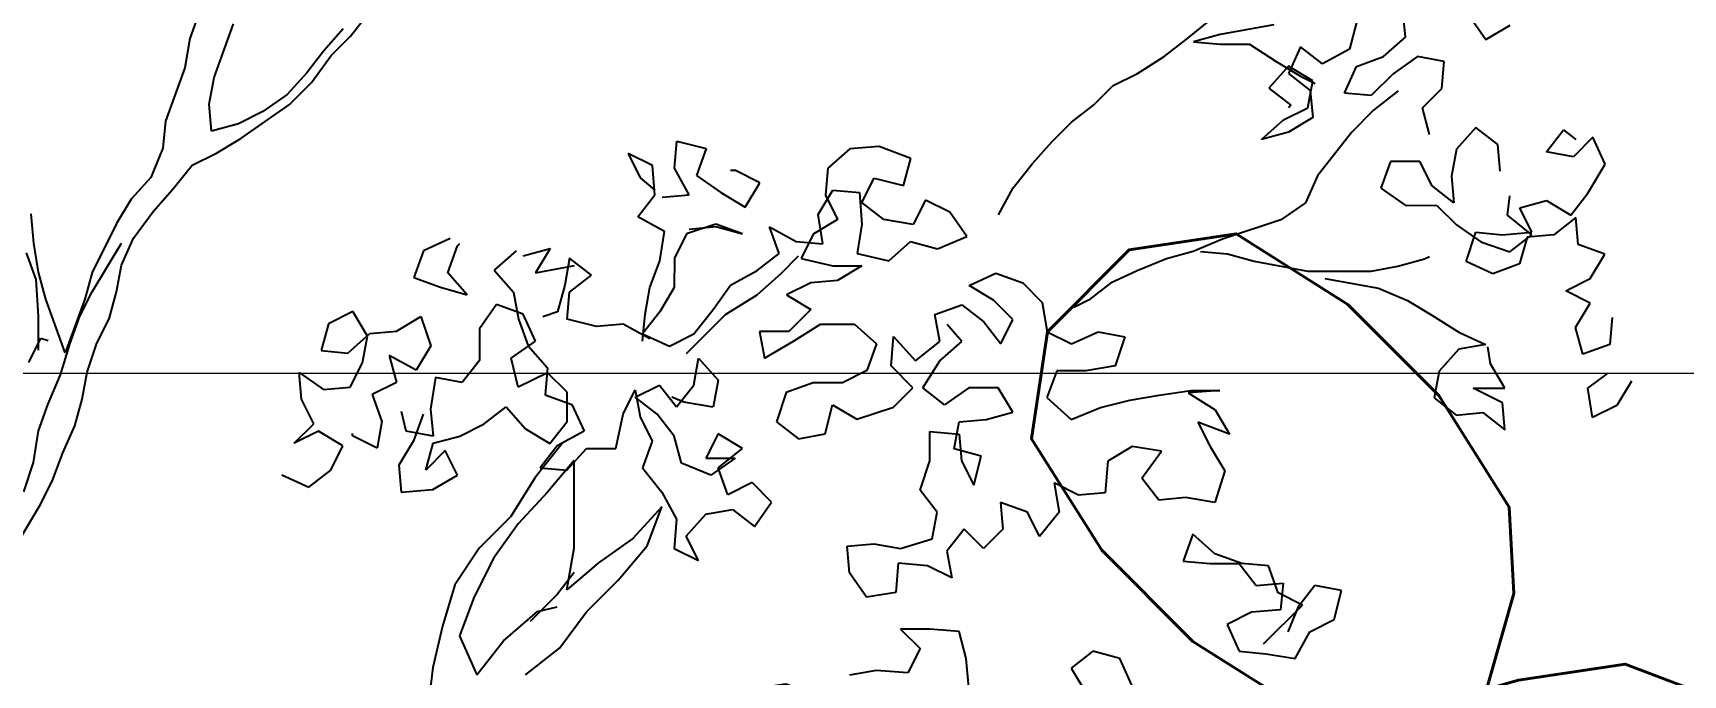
# Model space of a CAD drawing. Header units: millimetres. Extents: x 684983 to 685377, y 990360 to 990509.
# Drawn here: x 685040.803 to 685041.78, y 990417.86 to 990418.24 of the extents above; entities that cross this region are included whole.
import ezdxf

# ---------------------------------------------------------------- set-up
doc = ezdxf.new("R2010")
doc.units = ezdxf.units.MM
doc.layers.add('grid', color=8, linetype='Continuous', lineweight=9)
doc.layers.add('GRID LEVELS', color=7, linetype='Continuous', lineweight=13)
doc.layers.add('TEAK', color=7, linetype='Continuous')
doc.styles.get("Standard").update_dxf_attribs({"font": 'RomanS'})

# ---------------------------------------------------------------- blocks, each defined once
blk = doc.blocks.new('A$C25655A80')
at = {"color": 62}
for p, q in [((0.24563, 1.59361), (0.2591, 1.61091)), ((0.18604, 1.60328), (0.18218, 1.59271)), ((0.66187, 1.59323), (0.66092, 1.60381)), ((0.68687, 1.60186), (0.69359, 1.59224)), ((0.19178, 1.57732), (0.19949, 1.59846)), ((0.24275, 1.5965), (0.23505, 1.58786)), ((0.57535, 1.59235), (0.58497, 1.60003)), ((0.60997, 1.59809), (0.58881, 1.59426)), ((0.64265, 1.59902), (0.63976, 1.58845)), ((0.69359, 1.59224), (0.70321, 1.598)), ((0.18218, 1.59271), (0.18025, 1.58118)), ((0.23793, 1.58593), (0.24563, 1.59361)), ((0.5667, 1.58563), (0.57535, 1.59235)), ((0.58881, 1.59426), (0.57824, 1.59139)), ((0.57824, 1.59139), (0.58881, 1.59042)), ((0.58881, 1.59042), (0.60035, 1.59041)), ((0.60035, 1.59041), (0.61092, 1.58367)), ((0.62053, 1.58943), (0.61572, 1.57886)), ((0.62918, 1.58269), (0.62053, 1.58943)), ((0.65321, 1.58555), (0.66187, 1.59323)), ((0.23505, 1.58786), (0.22831, 1.57921)), ((0.23023, 1.57536), (0.23793, 1.58593)), ((0.55612, 1.57891), (0.5667, 1.58563)), ((0.61092, 1.58367), (0.62052, 1.57789)), ((0.63976, 1.58845), (0.62918, 1.58269)), ((0.64264, 1.58171), (0.65321, 1.58555)), ((0.66667, 1.58554), (0.65705, 1.57882)), ((0.67724, 1.58361), (0.66667, 1.58554)), ((0.67627, 1.57303), (0.67724, 1.58361)), ((0.18025, 1.58118), (0.17254, 1.56004)), ((0.18985, 1.56675), (0.19178, 1.57732)), ((0.22831, 1.57921), (0.22061, 1.57057)), ((0.5465, 1.57411), (0.55612, 1.57891)), ((0.61572, 1.58174), (0.60802, 1.57309)), ((0.62533, 1.57596), (0.61572, 1.58174)), ((0.61572, 1.57886), (0.62436, 1.57212)), ((0.62052, 1.57789), (0.62629, 1.575)), ((0.6234, 1.56539), (0.62533, 1.57596)), ((0.63782, 1.57114), (0.64264, 1.58171)), ((0.65705, 1.57882), (0.64839, 1.57017)), ((0.22061, 1.57057), (0.211, 1.56385)), ((0.22157, 1.56672), (0.23023, 1.57536)), ((0.5388, 1.56643), (0.5465, 1.57411)), ((0.60802, 1.57309), (0.61667, 1.56636)), ((0.62436, 1.57212), (0.62531, 1.56154)), ((0.64839, 1.57017), (0.63782, 1.57114)), ((0.65897, 1.57209), (0.64935, 1.56441)), ((0.66858, 1.56535), (0.67627, 1.57303)), ((0.1908, 1.55617), (0.18985, 1.56675)), ((0.211, 1.56385), (0.20138, 1.55905)), ((0.20233, 1.55328), (0.22157, 1.56672)), ((0.53014, 1.55971), (0.5388, 1.56643)), ((0.61378, 1.56059), (0.6234, 1.56539)), ((0.61667, 1.56636), (0.6157, 1.5654)), ((0.64935, 1.56441), (0.64069, 1.55576)), ((0.67145, 1.55477), (0.66858, 1.56535)), ((0.17254, 1.56004), (0.17157, 1.54946)), ((0.20138, 1.55905), (0.1908, 1.55617)), ((0.52245, 1.55202), (0.53014, 1.55971)), ((0.60512, 1.55291), (0.61378, 1.56059)), ((0.62531, 1.56154), (0.6157, 1.55578)), ((0.68972, 1.55764), (0.68202, 1.54899)), ((0.69836, 1.5509), (0.68972, 1.55764)), ((0.71759, 1.548), (0.72432, 1.55665)), ((0.72432, 1.55665), (0.72913, 1.5528)), ((0.19272, 1.54752), (0.20233, 1.55328)), ((0.37343, 1.54159), (0.37441, 1.55216)), ((0.37441, 1.55216), (0.38594, 1.54927)), ((0.45419, 1.55016), (0.44266, 1.54921)), ((0.46668, 1.54535), (0.45419, 1.55016)), ((0.51475, 1.54338), (0.52245, 1.55202)), ((0.6157, 1.55578), (0.60512, 1.55291)), ((0.64069, 1.55576), (0.62722, 1.53847)), ((0.69932, 1.54033), (0.69836, 1.5509)), ((0.73586, 1.55375), (0.72816, 1.54607)), ((0.74065, 1.54317), (0.73586, 1.55375)), ((0.17157, 1.54946), (0.16675, 1.53793)), ((0.1831, 1.54272), (0.19272, 1.54752)), ((0.35518, 1.54737), (0.35997, 1.53775)), ((0.36478, 1.54256), (0.35518, 1.54737)), ((0.38594, 1.54927), (0.38208, 1.53869)), ((0.44266, 1.54921), (0.434, 1.54153)), ((0.46379, 1.53477), (0.46668, 1.54535)), ((0.50705, 1.53377), (0.51475, 1.54338)), ((0.65606, 1.54421), (0.65221, 1.53364)), ((0.6676, 1.5442), (0.65606, 1.54421)), ((0.67239, 1.53458), (0.6676, 1.5442)), ((0.68202, 1.54899), (0.68009, 1.53842)), ((0.72816, 1.54607), (0.71759, 1.548)), ((0.73391, 1.53164), (0.74065, 1.54317)), ((0.16675, 1.53793), (0.15905, 1.52929)), ((0.1754, 1.53312), (0.1831, 1.54272)), ((0.35997, 1.53775), (0.36574, 1.53294)), ((0.36573, 1.53102), (0.36478, 1.54256)), ((0.37919, 1.53101), (0.37343, 1.54159)), ((0.38208, 1.53869), (0.39169, 1.53196)), ((0.39747, 1.5406), (0.39554, 1.54061)), ((0.40708, 1.53579), (0.39747, 1.5406)), ((0.434, 1.54153), (0.43303, 1.53096)), ((0.44744, 1.52806), (0.45226, 1.53767)), ((0.45226, 1.53767), (0.46379, 1.53477)), ((0.62722, 1.53847), (0.6224, 1.5279)), ((0.68009, 1.53842), (0.68104, 1.52785)), ((0.1677, 1.52447), (0.1754, 1.53312)), ((0.359, 1.52237), (0.36573, 1.53102)), ((0.36862, 1.53006), (0.37919, 1.53101)), ((0.39169, 1.53196), (0.4013, 1.52618)), ((0.4013, 1.52618), (0.40708, 1.53579)), ((0.43014, 1.52327), (0.43591, 1.53288)), ((0.43303, 1.53096), (0.43782, 1.52134)), ((0.43591, 1.53288), (0.44649, 1.53191)), ((0.44649, 1.53191), (0.44743, 1.51941)), ((0.50127, 1.5232), (0.50705, 1.53377)), ((0.65221, 1.53364), (0.66181, 1.5269)), ((0.68104, 1.52785), (0.67239, 1.53458)), ((0.70218, 1.52302), (0.70315, 1.53071)), ((0.72718, 1.523), (0.73391, 1.53164)), ((0.15905, 1.52929), (0.15328, 1.51968)), ((0.16, 1.5139), (0.1677, 1.52447)), ((0.45609, 1.52132), (0.44744, 1.52806)), ((0.47244, 1.529), (0.46762, 1.51939)), ((0.48205, 1.52418), (0.47244, 1.529)), ((0.48877, 1.51456), (0.48205, 1.52418)), ((0.6224, 1.5279), (0.61278, 1.52118)), ((0.66181, 1.5269), (0.67431, 1.52689)), ((0.67431, 1.52689), (0.68199, 1.51919)), ((0.70699, 1.5259), (0.71757, 1.52877)), ((0.71179, 1.51628), (0.70699, 1.5259)), ((0.71757, 1.52877), (0.72718, 1.523)), ((0.12059, 1.51202), (0.11963, 1.52355)), ((0.15328, 1.51968), (0.14365, 1.50046)), ((0.36957, 1.5166), (0.359, 1.52237)), ((0.38976, 1.51946), (0.37822, 1.51563)), ((0.37918, 1.51755), (0.38976, 1.5185)), ((0.40033, 1.51561), (0.38976, 1.51946)), ((0.38976, 1.5185), (0.40033, 1.51561)), ((0.4109, 1.51848), (0.42147, 1.5127)), ((0.41474, 1.5079), (0.4109, 1.51848)), ((0.43782, 1.52134), (0.42821, 1.51558)), ((0.43205, 1.51173), (0.43014, 1.52327)), ((0.44743, 1.51941), (0.4455, 1.50788)), ((0.46762, 1.51939), (0.45609, 1.52132)), ((0.61278, 1.52118), (0.5897, 1.51351)), ((0.68199, 1.51919), (0.6916, 1.51246)), ((0.71179, 1.51532), (0.70218, 1.52302)), ((0.7291, 1.52204), (0.72044, 1.51531)), ((0.73005, 1.51146), (0.7291, 1.52204)), ((0.1225, 1.50048), (0.12059, 1.51202)), ((0.14364, 1.49277), (0.15519, 1.51199)), ((0.15518, 1.50333), (0.16, 1.5139)), ((0.28497, 1.51379), (0.27439, 1.50899)), ((0.284, 1.50033), (0.28785, 1.5109)), ((0.28785, 1.5109), (0.28881, 1.51186)), ((0.36763, 1.50506), (0.36957, 1.5166)), ((0.37822, 1.51563), (0.3734, 1.50602)), ((0.42147, 1.5127), (0.43205, 1.51173)), ((0.42821, 1.51558), (0.42339, 1.50597)), ((0.458, 1.50498), (0.46665, 1.51266)), ((0.46665, 1.51266), (0.47723, 1.50977)), ((0.47723, 1.50977), (0.48877, 1.51456)), ((0.5897, 1.51351), (0.57816, 1.50871)), ((0.68582, 1.50477), (0.68968, 1.5163)), ((0.68968, 1.5163), (0.70025, 1.51533)), ((0.6916, 1.51246), (0.70313, 1.5086)), ((0.70025, 1.51533), (0.71179, 1.51628)), ((0.70313, 1.5086), (0.71179, 1.51532)), ((0.70987, 1.51436), (0.70697, 1.50379)), ((0.72044, 1.51531), (0.70987, 1.51436)), ((0.74062, 1.5076), (0.73005, 1.51146)), ((0.12153, 1.4976), (0.1177, 1.50818)), ((0.27439, 1.50899), (0.27054, 1.49842)), ((0.31092, 1.50896), (0.30226, 1.50128)), ((0.3138, 1.50703), (0.32438, 1.50991)), ((0.32438, 1.50991), (0.3186, 1.5003)), ((0.33207, 1.50606), (0.33013, 1.49548)), ((0.34071, 1.49932), (0.33207, 1.50606)), ((0.36378, 1.49449), (0.36763, 1.50506)), ((0.3734, 1.50602), (0.37339, 1.49448)), ((0.40608, 1.50118), (0.41474, 1.5079)), ((0.41569, 1.50021), (0.42243, 1.50693)), ((0.42339, 1.50597), (0.43588, 1.50308)), ((0.4455, 1.50788), (0.458, 1.50498)), ((0.56759, 1.50584), (0.55605, 1.50104)), ((0.57816, 1.50871), (0.56759, 1.50584)), ((0.58105, 1.50871), (0.59162, 1.50774)), ((0.59162, 1.50774), (0.60219, 1.50485)), ((0.60219, 1.50485), (0.62334, 1.50098)), ((0.65891, 1.50287), (0.66948, 1.50575)), ((0.66948, 1.50575), (0.67141, 1.50671)), ((0.69639, 1.49995), (0.68582, 1.50477)), ((0.73484, 1.498), (0.74062, 1.5076)), ((0.12248, 1.48318), (0.12153, 1.4976)), ((0.12537, 1.4899), (0.1225, 1.50048)), ((0.14365, 1.50046), (0.14075, 1.48989)), ((0.15325, 1.49276), (0.15518, 1.50333)), ((0.27054, 1.49842), (0.28111, 1.49457)), ((0.29168, 1.49167), (0.284, 1.50033)), ((0.30226, 1.50128), (0.30994, 1.49262)), ((0.3186, 1.5003), (0.32918, 1.50221)), ((0.32918, 1.50221), (0.33399, 1.50317)), ((0.33205, 1.4926), (0.34071, 1.49932)), ((0.3955, 1.49542), (0.40608, 1.50118)), ((0.40607, 1.49157), (0.41569, 1.50021)), ((0.43588, 1.50308), (0.44742, 1.50307)), ((0.44742, 1.50307), (0.4378, 1.49731)), ((0.48971, 1.49534), (0.50029, 1.50013)), ((0.50029, 1.50013), (0.51086, 1.49628)), ((0.55605, 1.50104), (0.54547, 1.49625)), ((0.62334, 1.50098), (0.64833, 1.50096)), ((0.63006, 1.49809), (0.65121, 1.49423)), ((0.64833, 1.50096), (0.65891, 1.50287)), ((0.70697, 1.50379), (0.69639, 1.49995)), ((0.72523, 1.4932), (0.73484, 1.498)), ((0.13882, 1.48316), (0.14364, 1.49277)), ((0.15036, 1.48219), (0.15325, 1.49276)), ((0.28111, 1.49457), (0.29168, 1.49167)), ((0.30994, 1.49262), (0.31186, 1.48204)), ((0.33013, 1.49548), (0.32724, 1.48491)), ((0.33108, 1.48202), (0.33205, 1.4926)), ((0.36185, 1.48392), (0.36378, 1.49449)), ((0.37339, 1.49448), (0.36762, 1.48488)), ((0.38876, 1.48582), (0.3955, 1.49542)), ((0.39357, 1.48389), (0.40607, 1.49157)), ((0.42723, 1.49636), (0.41761, 1.49156)), ((0.41761, 1.49156), (0.42722, 1.48578)), ((0.4378, 1.49731), (0.42723, 1.49636)), ((0.49932, 1.48956), (0.48971, 1.49534)), ((0.51086, 1.49628), (0.51854, 1.48858)), ((0.54547, 1.49625), (0.53681, 1.48953)), ((0.65121, 1.49423), (0.66274, 1.48941)), ((0.73484, 1.48838), (0.72523, 1.4932)), ((0.13304, 1.46875), (0.12537, 1.4899)), ((0.14075, 1.48989), (0.13304, 1.46875)), ((0.24649, 1.48499), (0.23687, 1.48019)), ((0.25225, 1.47537), (0.24649, 1.48499)), ((0.30321, 1.48782), (0.29647, 1.47821)), ((0.31378, 1.48396), (0.30321, 1.48782)), ((0.32724, 1.48491), (0.32147, 1.48299)), ((0.36762, 1.48488), (0.36088, 1.47623)), ((0.38107, 1.47621), (0.38876, 1.48582)), ((0.42722, 1.48578), (0.41856, 1.47714)), ((0.47624, 1.48381), (0.48682, 1.48765)), ((0.48682, 1.48765), (0.49546, 1.48091)), ((0.507, 1.48186), (0.49932, 1.48956)), ((0.51854, 1.48858), (0.52046, 1.47704)), ((0.53681, 1.48953), (0.53104, 1.48665)), ((0.66274, 1.48941), (0.67235, 1.48363)), ((0.72906, 1.47878), (0.73484, 1.48838)), ((0.12247, 1.46972), (0.12248, 1.48318)), ((0.13497, 1.47259), (0.13882, 1.48316)), ((0.14554, 1.47258), (0.15036, 1.48219)), ((0.23687, 1.48019), (0.23398, 1.46962)), ((0.26379, 1.47728), (0.27341, 1.48304)), ((0.27341, 1.48304), (0.27724, 1.4715)), ((0.29647, 1.47821), (0.29646, 1.46571)), ((0.31186, 1.48204), (0.31569, 1.47146)), ((0.31858, 1.47338), (0.31378, 1.48396)), ((0.34262, 1.47913), (0.33108, 1.48202)), ((0.35319, 1.48008), (0.34262, 1.47913)), ((0.36376, 1.4743), (0.35319, 1.48008)), ((0.36088, 1.47335), (0.36185, 1.48392)), ((0.37817, 1.46852), (0.39357, 1.48389)), ((0.42048, 1.47329), (0.43106, 1.48001)), ((0.43106, 1.48001), (0.44451, 1.48)), ((0.44451, 1.48), (0.45316, 1.4723)), ((0.47815, 1.47324), (0.47624, 1.48381)), ((0.48681, 1.47323), (0.48104, 1.47996)), ((0.49546, 1.48091), (0.50219, 1.47226)), ((0.50219, 1.47226), (0.507, 1.48186)), ((0.67235, 1.48363), (0.68292, 1.4769)), ((0.73193, 1.4682), (0.72906, 1.47878)), ((0.74348, 1.48261), (0.74251, 1.47204)), ((0.11862, 1.46492), (0.12344, 1.47452)), ((0.12344, 1.47452), (0.12632, 1.47356)), ((0.13111, 1.4601), (0.13497, 1.47259)), ((0.14169, 1.46105), (0.14554, 1.47258)), ((0.24455, 1.46865), (0.25321, 1.47633)), ((0.25032, 1.4648), (0.25225, 1.47537)), ((0.25321, 1.47633), (0.26379, 1.47728)), ((0.30896, 1.46666), (0.31858, 1.47338)), ((0.36088, 1.47623), (0.37145, 1.47141)), ((0.37145, 1.47141), (0.38107, 1.47621)), ((0.40702, 1.47715), (0.40893, 1.46657)), ((0.41856, 1.47714), (0.40702, 1.47715)), ((0.40893, 1.46657), (0.42048, 1.47329)), ((0.45316, 1.4723), (0.4493, 1.46173)), ((0.45892, 1.46364), (0.45989, 1.47518)), ((0.45989, 1.47518), (0.46853, 1.46556)), ((0.46853, 1.46556), (0.47815, 1.47324)), ((0.47815, 1.46555), (0.48681, 1.47323)), ((0.52046, 1.47704), (0.53006, 1.47223)), ((0.53006, 1.47223), (0.54064, 1.47703)), ((0.54064, 1.47703), (0.55121, 1.47509)), ((0.55121, 1.47509), (0.54736, 1.46356)), ((0.69348, 1.47208), (0.68291, 1.47017)), ((0.68292, 1.4769), (0.69348, 1.47208)), ((0.74251, 1.47204), (0.73193, 1.4682)), ((0.23398, 1.46962), (0.24455, 1.46865)), ((0.26089, 1.46767), (0.26377, 1.45709)), ((0.27146, 1.46189), (0.26089, 1.46767)), ((0.27724, 1.4715), (0.27146, 1.46189)), ((0.29646, 1.46571), (0.28972, 1.45707)), ((0.31183, 1.45513), (0.30896, 1.46666)), ((0.31569, 1.47146), (0.32338, 1.46281)), ((0.38105, 1.45602), (0.38298, 1.4666)), ((0.38298, 1.4666), (0.39066, 1.45794)), ((0.47141, 1.45498), (0.47815, 1.46555)), ((0.68291, 1.47017), (0.67521, 1.46152)), ((0.6954, 1.46439), (0.69445, 1.47112)), ((0.1263, 1.44857), (0.13111, 1.4601)), ((0.13976, 1.45048), (0.14169, 1.46105)), ((0.22532, 1.46097), (0.23493, 1.45423)), ((0.22627, 1.4504), (0.22532, 1.46097)), ((0.2455, 1.45519), (0.25032, 1.4648)), ((0.27915, 1.459), (0.27722, 1.44651)), ((0.28972, 1.45707), (0.27915, 1.459)), ((0.32337, 1.46088), (0.31183, 1.45513)), ((0.32338, 1.46281), (0.3224, 1.45223)), ((0.33106, 1.45319), (0.32337, 1.46088)), ((0.4493, 1.46173), (0.43969, 1.45693)), ((0.46756, 1.45498), (0.45892, 1.46364)), ((0.52429, 1.46166), (0.52043, 1.45109)), ((0.53582, 1.46165), (0.52429, 1.46166)), ((0.54736, 1.46356), (0.53582, 1.46165)), ((0.67521, 1.46152), (0.67328, 1.45095)), ((0.70116, 1.45477), (0.6954, 1.46439)), ((0.73384, 1.45474), (0.74154, 1.4605)), ((0.23493, 1.45423), (0.2455, 1.45519)), ((0.26377, 1.45709), (0.25415, 1.45229)), ((0.25415, 1.45229), (0.25799, 1.44172)), ((0.3224, 1.45223), (0.33297, 1.44838)), ((0.33105, 1.44165), (0.33106, 1.45319)), ((0.35316, 1.44451), (0.35797, 1.45412)), ((0.35797, 1.45124), (0.36759, 1.45604)), ((0.35797, 1.45412), (0.35989, 1.44355)), ((0.36759, 1.45604), (0.37431, 1.44738)), ((0.37431, 1.44738), (0.38105, 1.45602)), ((0.39066, 1.45794), (0.38873, 1.44737)), ((0.41757, 1.45311), (0.41372, 1.44157)), ((0.42815, 1.45694), (0.41757, 1.45311)), ((0.43969, 1.45693), (0.42815, 1.45694)), ((0.45987, 1.4473), (0.46756, 1.45498)), ((0.48005, 1.44824), (0.47141, 1.45498)), ((0.48967, 1.45496), (0.48005, 1.44824)), ((0.50121, 1.45495), (0.48967, 1.45496)), ((0.50697, 1.44533), (0.50121, 1.45495)), ((0.55311, 1.4501), (0.56465, 1.45201)), ((0.56465, 1.45201), (0.57715, 1.45392)), ((0.58869, 1.45391), (0.57619, 1.45296)), ((0.57619, 1.45296), (0.58676, 1.44622)), ((0.57715, 1.45392), (0.58869, 1.45391)), ((0.68866, 1.45478), (0.70116, 1.45477)), ((0.70019, 1.449), (0.68866, 1.45478)), ((0.73576, 1.4432), (0.73384, 1.45474)), ((0.75115, 1.45761), (0.74537, 1.448)), ((0.12244, 1.438), (0.1263, 1.44857)), ((0.13686, 1.43991), (0.13976, 1.45048)), ((0.23107, 1.44078), (0.22627, 1.4504)), ((0.2676, 1.43786), (0.26568, 1.44556)), ((0.27722, 1.44651), (0.27817, 1.43593)), ((0.29836, 1.44072), (0.30702, 1.44744)), ((0.30702, 1.44744), (0.3147, 1.43878)), ((0.33297, 1.44838), (0.33777, 1.4378)), ((0.36662, 1.4445), (0.35797, 1.45124)), ((0.3772, 1.4493), (0.37239, 1.45123)), ((0.38873, 1.44737), (0.3772, 1.4493)), ((0.43294, 1.43675), (0.43583, 1.44828)), ((0.43583, 1.44828), (0.44544, 1.44251)), ((0.44544, 1.44251), (0.45987, 1.4473)), ((0.52043, 1.45109), (0.53004, 1.44243)), ((0.53004, 1.44243), (0.54158, 1.44723)), ((0.54158, 1.44723), (0.55311, 1.4501)), ((0.58676, 1.44622), (0.59252, 1.4366)), ((0.67328, 1.45095), (0.68192, 1.44421)), ((0.70114, 1.43843), (0.70019, 1.449)), ((0.74537, 1.448), (0.73576, 1.4432)), ((0.13205, 1.42934), (0.13686, 1.43991)), ((0.22337, 1.4331), (0.23107, 1.44078)), ((0.25799, 1.44172), (0.25606, 1.43114)), ((0.27433, 1.44459), (0.27048, 1.43402)), ((0.28874, 1.43592), (0.29836, 1.44072)), ((0.32431, 1.433), (0.33105, 1.44165)), ((0.35026, 1.43106), (0.35316, 1.44451)), ((0.35989, 1.44355), (0.36468, 1.43393)), ((0.37334, 1.43584), (0.36662, 1.4445)), ((0.41372, 1.44157), (0.42236, 1.43484)), ((0.48388, 1.43094), (0.48582, 1.44151)), ((0.48582, 1.44151), (0.49639, 1.44246)), ((0.49639, 1.44246), (0.50697, 1.44533)), ((0.58002, 1.44142), (0.58482, 1.4318)), ((0.59252, 1.4366), (0.58002, 1.44142)), ((0.68192, 1.44421), (0.6925, 1.44516)), ((0.6925, 1.44516), (0.70114, 1.43843)), ((0.12051, 1.4255), (0.12244, 1.438)), ((0.23299, 1.43789), (0.22337, 1.4331)), ((0.2426, 1.43212), (0.23299, 1.43789)), ((0.24645, 1.43596), (0.24645, 1.43692)), ((0.25606, 1.43114), (0.24645, 1.43596)), ((0.27048, 1.43402), (0.2647, 1.42441)), ((0.27817, 1.43593), (0.2676, 1.43786)), ((0.27527, 1.42248), (0.27817, 1.43305)), ((0.27817, 1.43305), (0.28874, 1.43592)), ((0.3147, 1.43878), (0.32431, 1.433)), ((0.33777, 1.4378), (0.32719, 1.43204)), ((0.36468, 1.43393), (0.36083, 1.42336)), ((0.37621, 1.42527), (0.37334, 1.43584)), ((0.39064, 1.43679), (0.38583, 1.42718)), ((0.40025, 1.43101), (0.39064, 1.43679)), ((0.42236, 1.43484), (0.43294, 1.43675)), ((0.47427, 1.42614), (0.47428, 1.43767)), ((0.47428, 1.43767), (0.48581, 1.4367)), ((0.48581, 1.4367), (0.48676, 1.42613)), ((0.12819, 1.41876), (0.13205, 1.42934)), ((0.23778, 1.42251), (0.2426, 1.43212)), ((0.28297, 1.43016), (0.27527, 1.42248)), ((0.28777, 1.42054), (0.28297, 1.43016)), ((0.32719, 1.43204), (0.32046, 1.42339)), ((0.33392, 1.42627), (0.32333, 1.41378)), ((0.33103, 1.42242), (0.33873, 1.43107)), ((0.33388, 1.39166), (0.33392, 1.42627)), ((0.33873, 1.43107), (0.35026, 1.43106)), ((0.38583, 1.42718), (0.39736, 1.42717)), ((0.39736, 1.42717), (0.38774, 1.42045)), ((0.39063, 1.42333), (0.40025, 1.43101)), ((0.47041, 1.41461), (0.47427, 1.42614)), ((0.49446, 1.42804), (0.48388, 1.43094)), ((0.48676, 1.42613), (0.49156, 1.41651)), ((0.49156, 1.41651), (0.49446, 1.42804)), ((0.54444, 1.42607), (0.54347, 1.41358)), ((0.55406, 1.43183), (0.54444, 1.42607)), ((0.56559, 1.4299), (0.55406, 1.43183)), ((0.55789, 1.41933), (0.56559, 1.4299)), ((0.58482, 1.4318), (0.59058, 1.42219)), ((0.11665, 1.41397), (0.12051, 1.4255)), ((0.21855, 1.4206), (0.22912, 1.41579)), ((0.22912, 1.41579), (0.23778, 1.42251)), ((0.2647, 1.42441), (0.26565, 1.41383)), ((0.27815, 1.41478), (0.28777, 1.42054)), ((0.32046, 1.42339), (0.33103, 1.42242)), ((0.36083, 1.42336), (0.36851, 1.41374)), ((0.38774, 1.42045), (0.37621, 1.42527)), ((0.39447, 1.41275), (0.39063, 1.42333)), ((0.59058, 1.42219), (0.58672, 1.40969)), ((0.12338, 1.40916), (0.12819, 1.41876)), ((0.26565, 1.41383), (0.27815, 1.41478)), ((0.32333, 1.41378), (0.31178, 1.40129)), ((0.36851, 1.41374), (0.37427, 1.40316)), ((0.40408, 1.41755), (0.39447, 1.41275)), ((0.41177, 1.40985), (0.40408, 1.41755)), ((0.47713, 1.40595), (0.47041, 1.41461)), ((0.52328, 1.41744), (0.5252, 1.4059)), ((0.53289, 1.41263), (0.52328, 1.41744)), ((0.54347, 1.41358), (0.53289, 1.41263)), ((0.56461, 1.41067), (0.55789, 1.41933)), ((0.10605, 1.38033), (0.12338, 1.40916)), ((0.36851, 1.40797), (0.35696, 1.39548)), ((0.36272, 1.39259), (0.36851, 1.40797)), ((0.38581, 1.40507), (0.39638, 1.40698)), ((0.39638, 1.40698), (0.40503, 1.40025)), ((0.40503, 1.40025), (0.41177, 1.40985)), ((0.50213, 1.40977), (0.50308, 1.3992)), ((0.5127, 1.40592), (0.50213, 1.40977)), ((0.57519, 1.41163), (0.56461, 1.41067)), ((0.58672, 1.40969), (0.57519, 1.41163)), ((0.31178, 1.40129), (0.30216, 1.38784)), ((0.37427, 1.40316), (0.3733, 1.39162)), ((0.37811, 1.39643), (0.38581, 1.40507)), ((0.4752, 1.39538), (0.47713, 1.40595)), ((0.5175, 1.3963), (0.5127, 1.40592)), ((0.5252, 1.4059), (0.5175, 1.3963)), ((0.35696, 1.39548), (0.34349, 1.38588)), ((0.38291, 1.38681), (0.37811, 1.39643)), ((0.44155, 1.39252), (0.45213, 1.39347)), ((0.45213, 1.39347), (0.4627, 1.39154)), ((0.4627, 1.39154), (0.4752, 1.39538)), ((0.4877, 1.39921), (0.48096, 1.39056)), ((0.49538, 1.39151), (0.4877, 1.39921)), ((0.50308, 1.3992), (0.49538, 1.39151)), ((0.57806, 1.3972), (0.57421, 1.38663)), ((0.5867, 1.38951), (0.57806, 1.3972)), ((0.30216, 1.38784), (0.29445, 1.37247)), ((0.33099, 1.37532), (0.33388, 1.39166)), ((0.35118, 1.37915), (0.36272, 1.39259)), ((0.3733, 1.39162), (0.38291, 1.38681)), ((0.4425, 1.38195), (0.44155, 1.39252)), ((0.48096, 1.39056), (0.48288, 1.37999)), ((0.59728, 1.38565), (0.5867, 1.38951)), ((0.33388, 1.38205), (0.32714, 1.3734)), ((0.34349, 1.38588), (0.33099, 1.37532)), ((0.44922, 1.37233), (0.4425, 1.38195)), ((0.46173, 1.38577), (0.46076, 1.37424)), ((0.47327, 1.3848), (0.46173, 1.38577)), ((0.48288, 1.37999), (0.47327, 1.3848)), ((0.57421, 1.38663), (0.58478, 1.38566)), ((0.58478, 1.38566), (0.59631, 1.38565)), ((0.59631, 1.38565), (0.60304, 1.37699)), ((0.60785, 1.38468), (0.59728, 1.38565)), ((0.61168, 1.3741), (0.60785, 1.38468)), ((0.33867, 1.36666), (0.35118, 1.37915)), ((0.46076, 1.37424), (0.44922, 1.37233)), ((0.60304, 1.37699), (0.61361, 1.37795)), ((0.62129, 1.36929), (0.61168, 1.3741)), ((0.61361, 1.37795), (0.61264, 1.36737)), ((0.62611, 1.37697), (0.61937, 1.36833)), ((0.63668, 1.37504), (0.62611, 1.37697)), ((0.63378, 1.36351), (0.63668, 1.37504)), ((0.29445, 1.37247), (0.28867, 1.35709)), ((0.32714, 1.3734), (0.31655, 1.36284)), ((0.31944, 1.36668), (0.32713, 1.36859)), ((0.61264, 1.36737), (0.6011, 1.36642)), ((0.6059, 1.35392), (0.62129, 1.36929)), ((0.61937, 1.36833), (0.61552, 1.35872)), ((0.30597, 1.35516), (0.31944, 1.36668)), ((0.32808, 1.35225), (0.33867, 1.36666)), ((0.6011, 1.36642), (0.59149, 1.36162)), ((0.59149, 1.36162), (0.59628, 1.35104)), ((0.62417, 1.35871), (0.63378, 1.36351)), ((0.28867, 1.35709), (0.29539, 1.34171)), ((0.29539, 1.34171), (0.30597, 1.35516)), ((0.46267, 1.35982), (0.47035, 1.35212)), ((0.47421, 1.35981), (0.46267, 1.35982)), ((0.48574, 1.35884), (0.47421, 1.35981)), ((0.48861, 1.34826), (0.48574, 1.35884)), ((0.61839, 1.34814), (0.62417, 1.35871)), ((0.31461, 1.34169), (0.32808, 1.35225)), ((0.47035, 1.35212), (0.46554, 1.34251)), ((0.48956, 1.33672), (0.48861, 1.34826)), ((0.5386, 1.3511), (0.52995, 1.34438)), ((0.54918, 1.3482), (0.5386, 1.3511)), ((0.55397, 1.33763), (0.54918, 1.3482)), ((0.59628, 1.35104), (0.60686, 1.35007)), ((0.60686, 1.35007), (0.61839, 1.34814)), ((0.45304, 1.34349), (0.44247, 1.34157)), ((0.46554, 1.34251), (0.45304, 1.34349)), ((0.52995, 1.34438), (0.53571, 1.33476))]:
    blk.add_line(p, q, dxfattribs=at)
for p, q in [((0.32912, 1.433), (0.31853, 1.41955)), ((0.31853, 1.41955), (0.3089, 1.40418)), ((0.3089, 1.40418), (0.29639, 1.39169)), ((0.29639, 1.39169), (0.28677, 1.37728)), ((0.28677, 1.37728), (0.28195, 1.36095)), ((0.28195, 1.36095), (0.27809, 1.34461)), ((0.27809, 1.34461), (0.27615, 1.32827))]:
    blk.add_line(p, q)
blk = doc.blocks.new('TR')
blk.add_blockref('A$C25655A80', (0.01921, 0.01485, 1.34531))

msp = doc.modelspace()

# ---------------------------------------------------------------- linework, layer by layer
at = {"layer": 'grid'}
msp.add_line((685085.19566, 990418.03806), (684982.76357, 990418.03806), dxfattribs=at)

# ---------------------------------------------------------------- block references
at = {"layer": 'TEAK', "xscale": 1.5, "yscale": 1.5, "zscale": 1.5}
msp.add_blockref('TR', (685040.594, 990415.825, 98.489), dxfattribs=at)

# ---------------------------------------------------------------- texts
at = {"layer": 'GRID LEVELS', "width": 0.5}
for s, p in [('98.495', (685041.62998, 990417.15777, 98.49541)), ('98.649', (685039.62998, 990417.15777, 98.64875))]:
    msp.add_text(s, height=0.8, rotation=45, dxfattribs=at).set_placement(p)

doc.saveas('drawing.dxf')
